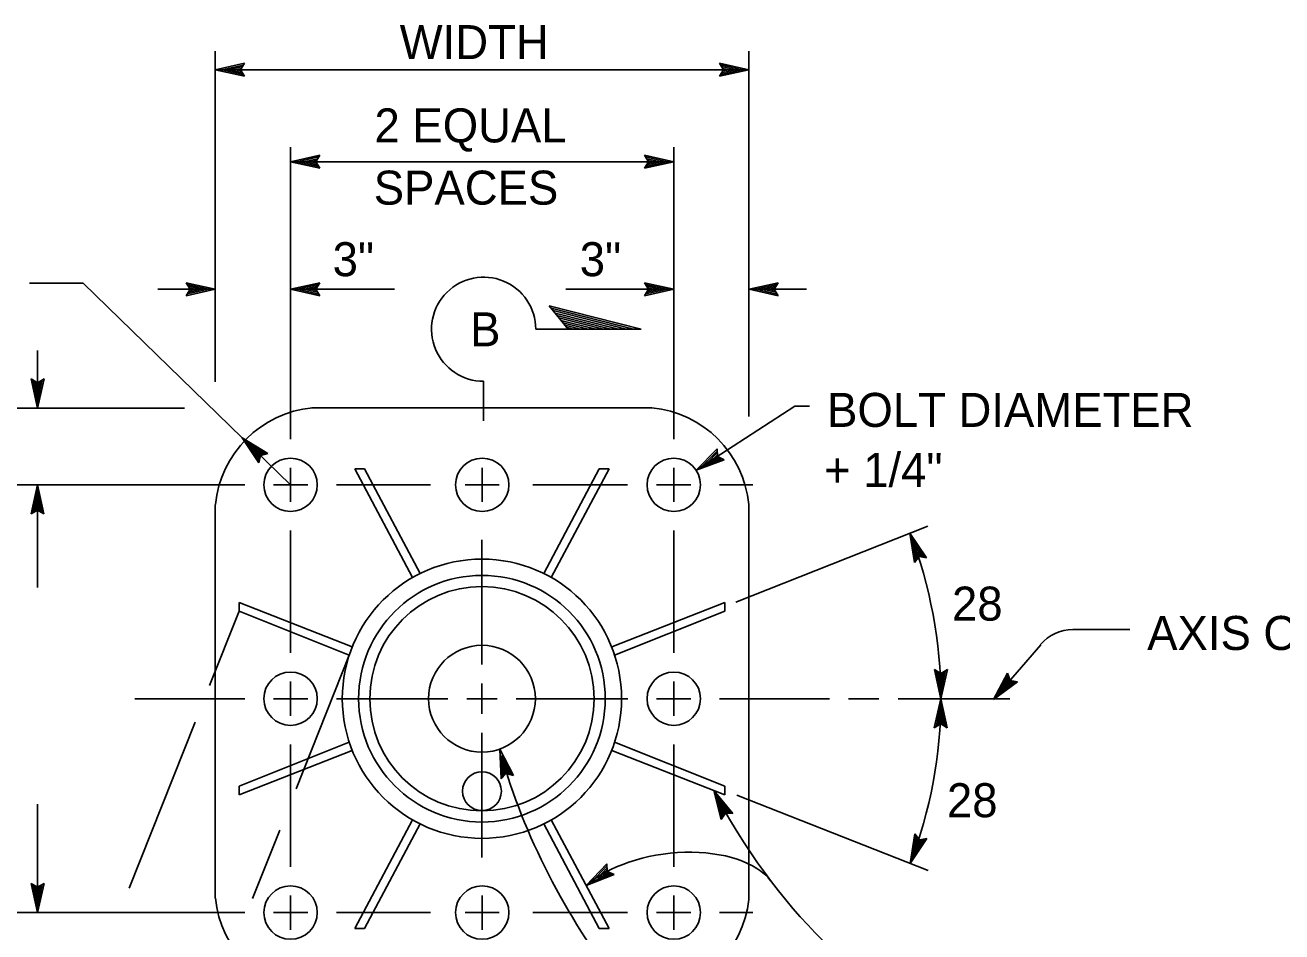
# Model space of a CAD drawing. Extents: x -894 to 866, y -476 to 714.
# Drawn here: x -708.5 to -449.9, y -12.8 to 173.8 of the extents above; entities that cross this region are included whole.
import ezdxf

# ---------------------------------------------------------------- set-up
doc = ezdxf.new("R2010")
doc.units = 0
for name, color, linetype in [('22 Misc Cnst Det', 7, 'Continuous'), ('56 Stage 3 Anno', 7, 'Continuous'), ('57 Undefined', 7, 'Continuous'), ('60 Nongeo Data', 7, 'Continuous')]:
    doc.layers.add(name, color=color, linetype=linetype)

msp = doc.modelspace()

# ---------------------------------------------------------------- linework, layer by layer
at = {"layer": '22 Misc Cnst Det'}
for p, q in [((-581.75, 111.22), (-600.7, 116.05)), ((-596.79, 111.22), (-600.7, 116.05)), ((-583.31, 111.22), (-600.29, 115.55)), ((-584.87, 111.22), (-599.89, 115.05)), ((-586.43, 111.22), (-599.48, 114.55)), ((-587.98, 111.22), (-599.08, 114.05)), ((-589.54, 111.22), (-598.67, 113.55)), ((-591.1, 111.22), (-598.27, 113.04)), ((-592.66, 111.22), (-597.86, 112.54)), ((-594.22, 111.22), (-597.45, 112.04)), ((-595.78, 111.22), (-597.05, 111.54)), ((-603.46, 111.22), (-581.75, 111.22)), ((-614.17, 100.5), (-614.17, 92.35))]:
    msp.add_line(p, q, dxfattribs=at)
msp.add_arc((-614.17, 111.22), 10.72, 0, 270.0005, dxfattribs=at)
at = {"layer": '56 Stage 3 Anno'}
for p, q in [((-669.4, 100.39), (-669.4, 168.46)), ((-559.6, 93.26), (-559.6, 168.46)), ((-669.4, 164.63), (-663.4, 165.96)), ((-668.01, 164.64), (-663.63, 165.6)), ((-663.4, 165.96), (-664.2, 164.63)), ((-663.4, 165.96), (-663.4, 165.96)), ((-564.8, 164.63), (-565.6, 165.97)), ((-565.6, 165.97), (-565.6, 165.97)), ((-565.6, 165.97), (-559.6, 164.63)), ((-565.38, 165.62), (-560.98, 164.63)), ((-669.4, 164.63), (-559.6, 164.63)), ((-663.4, 163.29), (-669.4, 164.63)), ((-669.4, 164.63), (-669.4, 164.63)), ((-663.62, 163.65), (-668.02, 164.63)), ((-666.64, 164.63), (-663.81, 165.26)), ((-663.85, 164.01), (-666.64, 164.63)), ((-665.25, 164.63), (-664.05, 164.9)), ((-664.03, 164.36), (-665.25, 164.63)), ((-664.2, 164.63), (-663.4, 163.29)), ((-663.4, 163.29), (-663.4, 163.29)), ((-559.6, 164.63), (-565.6, 163.3)), ((-565.6, 163.3), (-564.8, 164.63)), ((-565.6, 163.3), (-565.6, 163.3)), ((-560.99, 164.63), (-565.37, 163.66)), ((-562.36, 164.64), (-565.19, 164.01)), ((-565.15, 165.26), (-562.36, 164.64)), ((-564.97, 164.91), (-563.74, 164.64)), ((-563.74, 164.64), (-564.95, 164.37)), ((-559.6, 164.63), (-559.6, 164.63)), ((-653.91, 88.62), (-653.91, 148.69)), ((-575.04, 88.62), (-575.04, 148.69)), ((-653.91, 145.7), (-647.91, 147.03)), ((-653.91, 145.7), (-575.04, 145.7)), ((-647.91, 144.36), (-653.91, 145.7)), ((-653.91, 145.7), (-653.91, 145.7)), ((-648.12, 144.71), (-652.53, 145.7)), ((-652.52, 145.7), (-648.14, 146.67)), ((-651.14, 145.7), (-648.32, 146.32)), ((-648.36, 145.07), (-651.14, 145.7)), ((-649.76, 145.69), (-648.55, 145.96)), ((-648.53, 145.42), (-649.76, 145.69)), ((-647.91, 147.03), (-648.71, 145.7)), ((-648.71, 145.7), (-647.91, 144.36)), ((-647.91, 147.03), (-647.91, 147.03)), ((-580.24, 145.7), (-581.04, 147.04)), ((-581.04, 147.04), (-581.04, 147.04)), ((-581.04, 147.04), (-575.04, 145.7)), ((-575.04, 145.7), (-581.04, 144.37)), ((-581.04, 144.37), (-580.24, 145.7)), ((-580.83, 146.68), (-576.42, 145.7)), ((-576.43, 145.69), (-580.81, 144.73)), ((-577.8, 145.7), (-580.63, 145.07)), ((-580.59, 146.32), (-577.8, 145.7)), ((-580.42, 145.98), (-579.19, 145.7)), ((-579.19, 145.7), (-580.39, 145.43)), ((-575.04, 145.7), (-575.04, 145.7)), ((-647.91, 144.36), (-647.91, 144.36)), ((-581.04, 144.37), (-581.04, 144.37)), ((-696.59, 120.72), (-707.67, 120.72)), ((-663.84, 88.86), (-696.59, 120.72)), ((-681.21, 119.45), (-669.4, 119.45)), ((-674.6, 119.45), (-675.4, 120.79)), ((-675.4, 120.79), (-675.4, 120.79)), ((-675.4, 120.79), (-669.4, 119.45)), ((-669.4, 119.45), (-675.4, 118.12)), ((-675.4, 118.12), (-674.6, 119.45)), ((-675.18, 120.43), (-670.78, 119.45)), ((-670.79, 119.44), (-675.16, 118.47)), ((-672.16, 119.45), (-674.99, 118.82)), ((-674.95, 120.07), (-672.16, 119.45)), ((-674.77, 119.72), (-673.54, 119.45)), ((-673.54, 119.45), (-674.75, 119.18)), ((-669.4, 119.45), (-669.4, 119.45)), ((-653.91, 119.45), (-647.91, 120.78)), ((-653.91, 119.45), (-632.5, 119.45)), ((-647.91, 118.11), (-653.91, 119.45)), ((-653.91, 119.45), (-653.91, 119.45)), ((-648.12, 118.46), (-652.53, 119.44)), ((-652.52, 119.45), (-648.14, 120.42)), ((-651.14, 119.44), (-648.32, 120.07)), ((-648.36, 118.82), (-651.14, 119.44)), ((-649.76, 119.44), (-648.55, 119.71)), ((-648.53, 119.17), (-649.76, 119.44)), ((-647.91, 120.78), (-648.71, 119.45)), ((-648.71, 119.45), (-647.91, 118.11)), ((-647.91, 120.78), (-647.91, 120.78)), ((-575.04, 119.45), (-597.27, 119.45)), ((-580.24, 119.45), (-581.04, 120.79)), ((-581.04, 120.79), (-581.04, 120.79)), ((-581.04, 120.79), (-575.04, 119.45)), ((-575.04, 119.45), (-581.04, 118.12)), ((-581.04, 118.12), (-580.24, 119.45)), ((-580.83, 120.43), (-576.42, 119.45)), ((-576.43, 119.44), (-580.81, 118.47)), ((-577.8, 119.45), (-580.63, 118.82)), ((-580.59, 120.07), (-577.8, 119.45)), ((-580.42, 119.72), (-579.19, 119.45)), ((-579.19, 119.45), (-580.39, 119.18)), ((-575.04, 119.45), (-575.04, 119.45)), ((-559.55, 119.45), (-553.55, 120.78)), ((-547.74, 119.45), (-559.55, 119.45)), ((-553.55, 118.11), (-559.55, 119.45)), ((-559.55, 119.45), (-559.55, 119.45)), ((-553.77, 118.46), (-558.17, 119.44)), ((-558.16, 119.45), (-553.78, 120.42)), ((-556.79, 119.44), (-553.96, 120.07)), ((-554, 118.82), (-556.79, 119.44)), ((-555.41, 119.44), (-554.2, 119.71)), ((-554.18, 119.17), (-555.41, 119.44)), ((-553.55, 120.78), (-554.35, 119.45)), ((-554.35, 119.45), (-553.55, 118.11)), ((-553.55, 120.78), (-553.55, 120.78)), ((-675.4, 118.12), (-675.4, 118.12)), ((-647.91, 118.11), (-647.91, 118.11)), ((-581.04, 118.12), (-581.04, 118.12)), ((-553.55, 118.11), (-553.55, 118.11)), ((-705.99, 95), (-705.99, 106.81)), ((-705.99, 95), (-707.32, 101)), ((-707.32, 101), (-707.32, 101)), ((-707.32, 101), (-705.99, 100.2)), ((-705.99, 100.2), (-704.65, 101)), ((-704.65, 101), (-705.99, 95)), ((-704.65, 101), (-704.65, 101)), ((-705.99, 96.39), (-706.96, 100.76)), ((-705.99, 97.76), (-706.61, 100.58)), ((-705.99, 99.14), (-706.25, 100.35)), ((-705, 100.78), (-705.99, 96.38)), ((-705.36, 100.54), (-705.99, 97.76)), ((-705.71, 100.37), (-705.99, 99.14)), ((-765.75, 95), (-675.72, 95)), ((-705.99, 95), (-705.99, 95)), ((-570.43, 82.18), (-550.15, 95.35)), ((-550.15, 95.35), (-547.14, 95.35)), ((-653.91, 79.19), (-663.84, 88.86)), ((-660.47, 83.71), (-663.84, 88.86)), ((-663.84, 88.86), (-663.84, 88.86)), ((-663.84, 88.86), (-658.61, 85.62)), ((-660.38, 84.12), (-662.85, 87.89)), ((-662.84, 87.89), (-659.03, 85.53)), ((-660.29, 84.54), (-661.86, 86.93)), ((-661.86, 86.93), (-659.4, 85.41)), ((-660.18, 84.91), (-660.87, 85.96)), ((-660.87, 85.96), (-659.82, 85.31)), ((-658.61, 85.62), (-660.11, 85.23)), ((-658.61, 85.62), (-658.61, 85.62)), ((-570.43, 82.18), (-566.13, 86.57)), ((-569.27, 82.94), (-566.13, 86.14)), ((-568.12, 83.69), (-566.09, 85.75)), ((-566.13, 86.57), (-566.13, 86.57)), ((-566.13, 86.57), (-566.07, 85.02)), ((-660.11, 85.23), (-660.47, 83.71)), ((-660.47, 83.71), (-660.47, 83.71)), ((-564.67, 84.33), (-570.43, 82.18)), ((-565.05, 84.51), (-569.28, 82.94)), ((-565.44, 84.68), (-568.12, 83.69)), ((-566.96, 84.44), (-566.09, 85.32)), ((-565.78, 84.88), (-566.96, 84.44)), ((-566.07, 85.02), (-564.67, 84.33)), ((-564.67, 84.33), (-564.67, 84.33)), ((-653.91, 82.72), (-653.91, 75.67)), ((-614.47, 82.72), (-614.47, 75.67)), ((-575.04, 82.72), (-575.04, 75.67)), ((-570.43, 82.18), (-570.43, 82.18)), ((-742.12, 79.19), (-663.34, 79.19)), ((-707.33, 73.19), (-705.99, 79.19)), ((-706.97, 73.41), (-705.99, 77.81)), ((-705.99, 58.03), (-705.99, 79.19)), ((-705.99, 79.19), (-705.99, 79.19)), ((-705.99, 79.19), (-704.66, 73.19)), ((-705.98, 77.8), (-705.02, 73.43)), ((-657.43, 79.19), (-650.38, 79.19)), ((-625.11, 79.19), (-644.48, 79.19)), ((-618, 79.19), (-610.95, 79.19)), ((-604.04, 79.19), (-584.56, 79.19)), ((-571.52, 79.19), (-578.57, 79.19)), ((-558.74, 79.19), (-565.61, 79.19)), ((-706.61, 73.64), (-705.99, 76.43)), ((-706.27, 73.82), (-705.99, 75.05)), ((-705.99, 76.43), (-705.36, 73.61)), ((-705.99, 75.05), (-705.72, 73.84)), ((-705.99, 73.99), (-707.33, 73.19)), ((-707.33, 73.19), (-707.33, 73.19)), ((-704.66, 73.19), (-705.99, 73.99)), ((-704.66, 73.19), (-704.66, 73.19)), ((-562.3, 55.01), (-522.78, 70.71)), ((-653.91, 69.76), (-653.91, 44.6)), ((-614.52, 67.85), (-614.52, 42.22)), ((-575.04, 69.76), (-575.04, 44.6)), ((-525.52, 63.18), (-526.44, 69.26)), ((-526.44, 69.26), (-526.44, 69.26)), ((-526.44, 69.26), (-523.03, 64.14)), ((-525.52, 63.18), (-526.44, 69.26)), ((-526.44, 69.26), (-526.44, 69.26)), ((-526.44, 69.26), (-523.03, 64.14)), ((-525.27, 63.51), (-525.94, 67.97)), ((-525.27, 63.51), (-525.94, 67.97)), ((-525.93, 67.96), (-523.45, 64.23)), ((-525.93, 67.96), (-523.45, 64.23)), ((-525.02, 63.85), (-525.45, 66.68)), ((-525.45, 66.68), (-523.84, 64.27)), ((-525.02, 63.85), (-525.45, 66.68)), ((-525.45, 66.68), (-523.84, 64.27)), ((-524.76, 64.14), (-524.95, 65.39)), ((-524.95, 65.39), (-524.26, 64.36)), ((-524.76, 64.14), (-524.95, 65.39)), ((-524.95, 65.39), (-524.26, 64.36)), ((-524.56, 64.41), (-525.52, 63.18)), ((-524.56, 64.41), (-525.52, 63.18)), ((-525.52, 63.18), (-525.52, 63.18)), ((-525.52, 63.18), (-525.52, 63.18)), ((-523.03, 64.14), (-524.56, 64.41)), ((-523.03, 64.14), (-524.56, 64.41)), ((-523.03, 64.14), (-523.03, 64.14)), ((-523.03, 64.14), (-523.03, 64.14)), ((-664.5, 53.17), (-670.57, 37.88)), ((-492.89, 49.4), (-481.16, 49.4)), ((-641.82, 44.16), (-652.75, 16.65)), ((-499.52, 46.29), (-509.23, 34.98)), ((-520.08, 35.17), (-521.41, 41.17)), ((-521.41, 41.17), (-521.41, 41.17)), ((-521.41, 41.17), (-520.08, 40.37)), ((-520.08, 36.56), (-521.05, 40.94)), ((-520.07, 37.94), (-520.7, 40.76)), ((-520.07, 39.32), (-520.34, 40.53)), ((-520.08, 40.37), (-518.74, 41.17)), ((-518.74, 41.17), (-520.08, 35.17)), ((-519.09, 40.96), (-520.08, 36.55)), ((-519.45, 40.72), (-520.07, 37.94)), ((-519.8, 40.55), (-520.07, 39.32)), ((-518.74, 41.17), (-518.74, 41.17)), ((-509.23, 34.98), (-506.33, 40.4)), ((-508.33, 36.04), (-506.21, 39.99)), ((-507.43, 37.07), (-506.06, 39.63)), ((-506.53, 38.12), (-505.94, 39.21)), ((-505.52, 38.88), (-506.53, 38.12)), ((-506.33, 40.4), (-506.33, 40.4)), ((-506.33, 40.4), (-505.84, 38.93)), ((-505.84, 38.93), (-504.3, 38.66)), ((-653.91, 38.7), (-653.91, 31.65)), ((-614.52, 38.28), (-614.52, 32.06)), ((-575.04, 38.7), (-575.04, 31.65)), ((-504.3, 38.66), (-509.23, 34.98)), ((-504.72, 38.73), (-508.33, 36.03)), ((-505.14, 38.78), (-507.43, 37.07)), ((-504.3, 38.66), (-504.3, 38.66)), ((-685.96, 35.17), (-663.34, 35.17)), ((-657.43, 35.17), (-650.38, 35.17)), ((-621.57, 35.17), (-644.48, 35.17)), ((-617.63, 35.17), (-611.41, 35.17)), ((-607.47, 35.17), (-584.47, 35.17)), ((-571.52, 35.17), (-578.57, 35.17)), ((-542.99, 35.17), (-565.61, 35.17)), ((-539.05, 35.17), (-532.83, 35.17)), ((-528.89, 35.17), (-505.89, 35.17)), ((-521.42, 29.17), (-520.08, 35.17)), ((-521.42, 29.17), (-520.08, 35.17)), ((-521.06, 29.39), (-520.08, 33.79)), ((-521.06, 29.39), (-520.08, 33.79)), ((-520.08, 35.17), (-520.08, 35.17)), ((-520.08, 35.17), (-520.08, 35.17)), ((-520.08, 35.17), (-518.75, 29.17)), ((-520.08, 35.17), (-520.08, 35.17)), ((-520.08, 35.17), (-518.75, 29.17)), ((-520.07, 33.78), (-519.11, 29.41)), ((-520.07, 33.78), (-519.11, 29.41)), ((-509.23, 34.98), (-509.23, 34.98)), ((-520.7, 29.62), (-520.08, 32.41)), ((-520.7, 29.62), (-520.08, 32.41)), ((-520.08, 32.41), (-519.45, 29.59)), ((-520.08, 32.41), (-519.45, 29.59)), ((-673.57, 30.32), (-687.15, -3.86)), ((-520.08, 29.97), (-521.42, 29.17)), ((-520.08, 29.97), (-521.42, 29.17)), ((-521.42, 29.17), (-521.42, 29.17)), ((-521.42, 29.17), (-521.42, 29.17)), ((-520.35, 29.8), (-520.08, 31.03)), ((-520.35, 29.8), (-520.08, 31.03)), ((-520.08, 31.03), (-519.81, 29.82)), ((-520.08, 31.03), (-519.81, 29.82)), ((-518.75, 29.17), (-520.08, 29.97)), ((-518.75, 29.17), (-520.08, 29.97)), ((-518.75, 29.17), (-518.75, 29.17)), ((-518.75, 29.17), (-518.75, 29.17)), ((-614.52, 28.12), (-614.52, 2.49)), ((-653.91, 25.74), (-653.91, 0.58)), ((-610.6, 18.67), (-610.87, 24.81)), ((-610.87, 24.81), (-610.87, 24.81)), ((-610.87, 24.81), (-608.03, 19.37)), ((-610.32, 18.97), (-610.51, 23.48)), ((-610.51, 23.47), (-608.43, 19.5)), ((-575.04, 25.74), (-575.04, 0.58)), ((-610.03, 19.29), (-610.15, 22.15)), ((-610.15, 22.15), (-608.81, 19.58)), ((-609.74, 19.55), (-609.8, 20.81)), ((-609.8, 20.81), (-609.22, 19.71)), ((-609.52, 19.79), (-610.6, 18.67)), ((-610.6, 18.67), (-610.6, 18.67)), ((-608.03, 19.37), (-609.52, 19.79)), ((-608.03, 19.37), (-608.03, 19.37)), ((-565.26, 10.31), (-566.82, 16.25)), ((-566.82, 16.25), (-566.82, 16.25)), ((-566.82, 16.25), (-562.88, 11.53)), ((-705.99, -8.85), (-705.99, 13.44)), ((-565.04, 10.66), (-566.19, 15.03)), ((-566.18, 15.02), (-563.31, 11.58)), ((-564.83, 11.04), (-565.56, 13.8)), ((-565.56, 13.8), (-563.7, 11.58)), ((-562.07, 15.33), (-522.71, -0.17)), ((-564.43, 11.63), (-565.26, 10.31)), ((-564.6, 11.35), (-564.92, 12.57)), ((-564.92, 12.57), (-564.13, 11.62)), ((-562.89, 11.53), (-564.43, 11.63)), ((-562.89, 11.53), (-562.89, 11.53)), ((-656.15, 8.08), (-661.73, -5.97)), ((-565.26, 10.31), (-565.26, 10.31)), ((-526.37, 1.27), (-525.46, 7.35)), ((-522.97, 6.39), (-526.37, 1.27)), ((-525.87, 2.57), (-525.21, 7)), ((-523.38, 6.32), (-525.87, 2.56)), ((-525.46, 7.35), (-525.46, 7.35)), ((-525.46, 7.35), (-524.5, 6.13)), ((-525.38, 3.85), (-524.95, 6.71)), ((-523.79, 6.23), (-525.38, 3.85)), ((-524.88, 5.14), (-524.7, 6.37)), ((-524.18, 6.19), (-524.88, 5.14)), ((-524.5, 6.13), (-522.97, 6.39)), ((-522.97, 6.39), (-522.97, 6.39)), ((-593.05, -3.29), (-588.82, 1.17)), ((-591.9, -2.51), (-588.82, 0.74)), ((-590.76, -1.74), (-588.77, 0.36)), ((-588.83, 1.17), (-588.74, -0.38)), ((-588.82, 1.17), (-588.82, 1.17)), ((-526.37, 1.27), (-526.37, 1.27)), ((-587.33, -1.04), (-593.05, -3.29)), ((-587.71, -0.87), (-591.91, -2.52)), ((-588.1, -0.7), (-590.76, -1.74)), ((-589.62, -0.97), (-588.76, -0.07)), ((-588.44, -0.51), (-589.62, -0.97)), ((-588.74, -0.38), (-587.33, -1.04)), ((-587.33, -1.04), (-587.33, -1.04)), ((-705.99, -8.85), (-707.32, -2.85)), ((-707.32, -2.85), (-707.32, -2.85)), ((-707.32, -2.85), (-705.99, -3.65)), ((-705.99, -7.46), (-706.96, -3.08)), ((-705.99, -6.08), (-706.61, -3.26)), ((-705.99, -4.7), (-706.25, -3.49)), ((-705.99, -3.65), (-704.65, -2.85)), ((-704.65, -2.85), (-705.99, -8.85)), ((-705, -3.06), (-705.99, -7.47)), ((-705.36, -3.3), (-705.99, -6.08)), ((-705.71, -3.47), (-705.99, -4.7)), ((-704.65, -2.85), (-704.65, -2.85)), ((-593.05, -3.29), (-593.05, -3.29)), ((-653.91, -5.32), (-653.91, -12.37)), ((-614.47, -5.32), (-614.47, -12.37)), ((-575.04, -5.32), (-575.04, -12.37)), ((-742.12, -8.85), (-663.34, -8.85)), ((-705.99, -8.85), (-705.99, -8.85)), ((-657.43, -8.85), (-650.38, -8.85)), ((-625.11, -8.85), (-644.48, -8.85)), ((-618, -8.85), (-610.95, -8.85)), ((-604.04, -8.85), (-584.56, -8.85)), ((-571.52, -8.85), (-578.57, -8.85)), ((-558.74, -8.85), (-565.61, -8.85))]:
    msp.add_line(p, q, dxfattribs=at)
for centre, radius, start, end in [((-614.52, 35.17), 94.44, 0, 21.1539), ((-492.9, 40.61), 8.79, 90, 139.3615), ((-614.52, 35.17), 94.44, 338.965, 0)]:
    msp.add_arc(centre, radius, start, end, dxfattribs=at)
for centre, major_axis, ratio, start_param, end_param in [((-579.45, 9.08), (-27.01, 52.02), 0.402726, 1.090377, 2.94878), ((-542.93, 16.02), (28.52, -43.32), 0.395615, 4.452392, 5.965672), ((-575.17, -8.06), (-21.37, -2.59), 0.530493, 3.436126, 5.636938)]:
    msp.add_ellipse(centre, major_axis=major_axis, ratio=ratio, start_param=start_param, end_param=end_param, dxfattribs=at)
at = {"layer": '60 Nongeo Data'}
for p, q in [((-649.5, 95.06), (-579.53, 95.06)), ((-628.79, 60.12), (-640.68, 82.48)), ((-640.68, 82.48), (-638.67, 82.48)), ((-627.22, 60.96), (-638.67, 82.48)), ((-601.81, 60.96), (-590.37, 82.48)), ((-600.25, 60.12), (-588.36, 82.48)), ((-590.37, 82.48), (-588.36, 82.48)), ((-669.4, -5.88), (-669.4, 75.1)), ((-559.6, -6.14), (-559.6, 75.13)), ((-641.21, 45.82), (-664.5, 54.99)), ((-664.5, 53.17), (-664.5, 54.99)), ((-587.82, 45.82), (-564.54, 54.99)), ((-564.54, 53.17), (-564.54, 54.99)), ((-641.82, 44.16), (-664.5, 53.17)), ((-587.22, 44.16), (-564.54, 53.17)), ((-641.82, 26.19), (-664.5, 17.18)), ((-587.22, 26.19), (-564.54, 17.18)), ((-641.21, 24.52), (-664.5, 15.35)), ((-587.82, 24.52), (-564.54, 15.35)), ((-664.5, 17.18), (-664.5, 15.35)), ((-564.54, 17.18), (-564.54, 15.35)), ((-640.68, -12.14), (-628.79, 10.22)), ((-638.67, -12.14), (-627.22, 9.39)), ((-590.37, -12.14), (-601.81, 9.39)), ((-588.36, -12.14), (-600.25, 10.22)), ((-640.68, -12.14), (-638.67, -12.14)), ((-590.37, -12.14), (-588.36, -12.14))]:
    msp.add_line(p, q, dxfattribs=at)
for centre, radius in [((-653.91, 79.19), 5.49), ((-614.47, 79.19), 5.49), ((-575.04, 79.19), 5.49), ((-614.52, 35.17), 28.74), ((-614.52, 35.17), 25.38), ((-614.52, 35.17), 23.09), ((-614.52, 35.17), 10.99), ((-653.91, 35.17), 5.49), ((-575.04, 35.17), 5.49), ((-614.52, 16.13), 4), ((-653.91, -8.85), 5.49), ((-614.47, -8.85), 5.49), ((-575.04, -8.85), 5.49)]:
    msp.add_circle(centre, radius, dxfattribs=at)
for centre, start, end in [((-647.28, 72.98), 95.5614, 174.4689), ((-581.68, 72.98), 5.5311, 84.4386), ((-647.31, -3.73), 185.5311, 264.4386), ((-581.63, -3.71), 275.5614, 353.7111)]:
    msp.add_arc(centre, 22.18, start, end, dxfattribs=at)

# ---------------------------------------------------------------- texts
at = {"layer": '57 Undefined'}
for s, p in [('WIDTH', (-631.45, 166.81)), ('2 EQUAL', (-636.64, 149.67)), ('SPACES', (-636.79, 136.86)), ('3"', (-645.25, 122.13)), ('3"', (-594.4, 122.13)), ('B', (-616.96, 107.7)), ('BOLT DIAMETER', (-543.49, 91.11)), ('+ 1/4"', (-544.13, 78.76)), ('28', (-517.78, 51.24)), ('AXIS OF SIGN', (-477.61, 45.2)), ('28', (-518.82, 10.78))]:
    msp.add_text(s, height=7, dxfattribs=at).set_placement(p)

doc.saveas('drawing.dxf')
